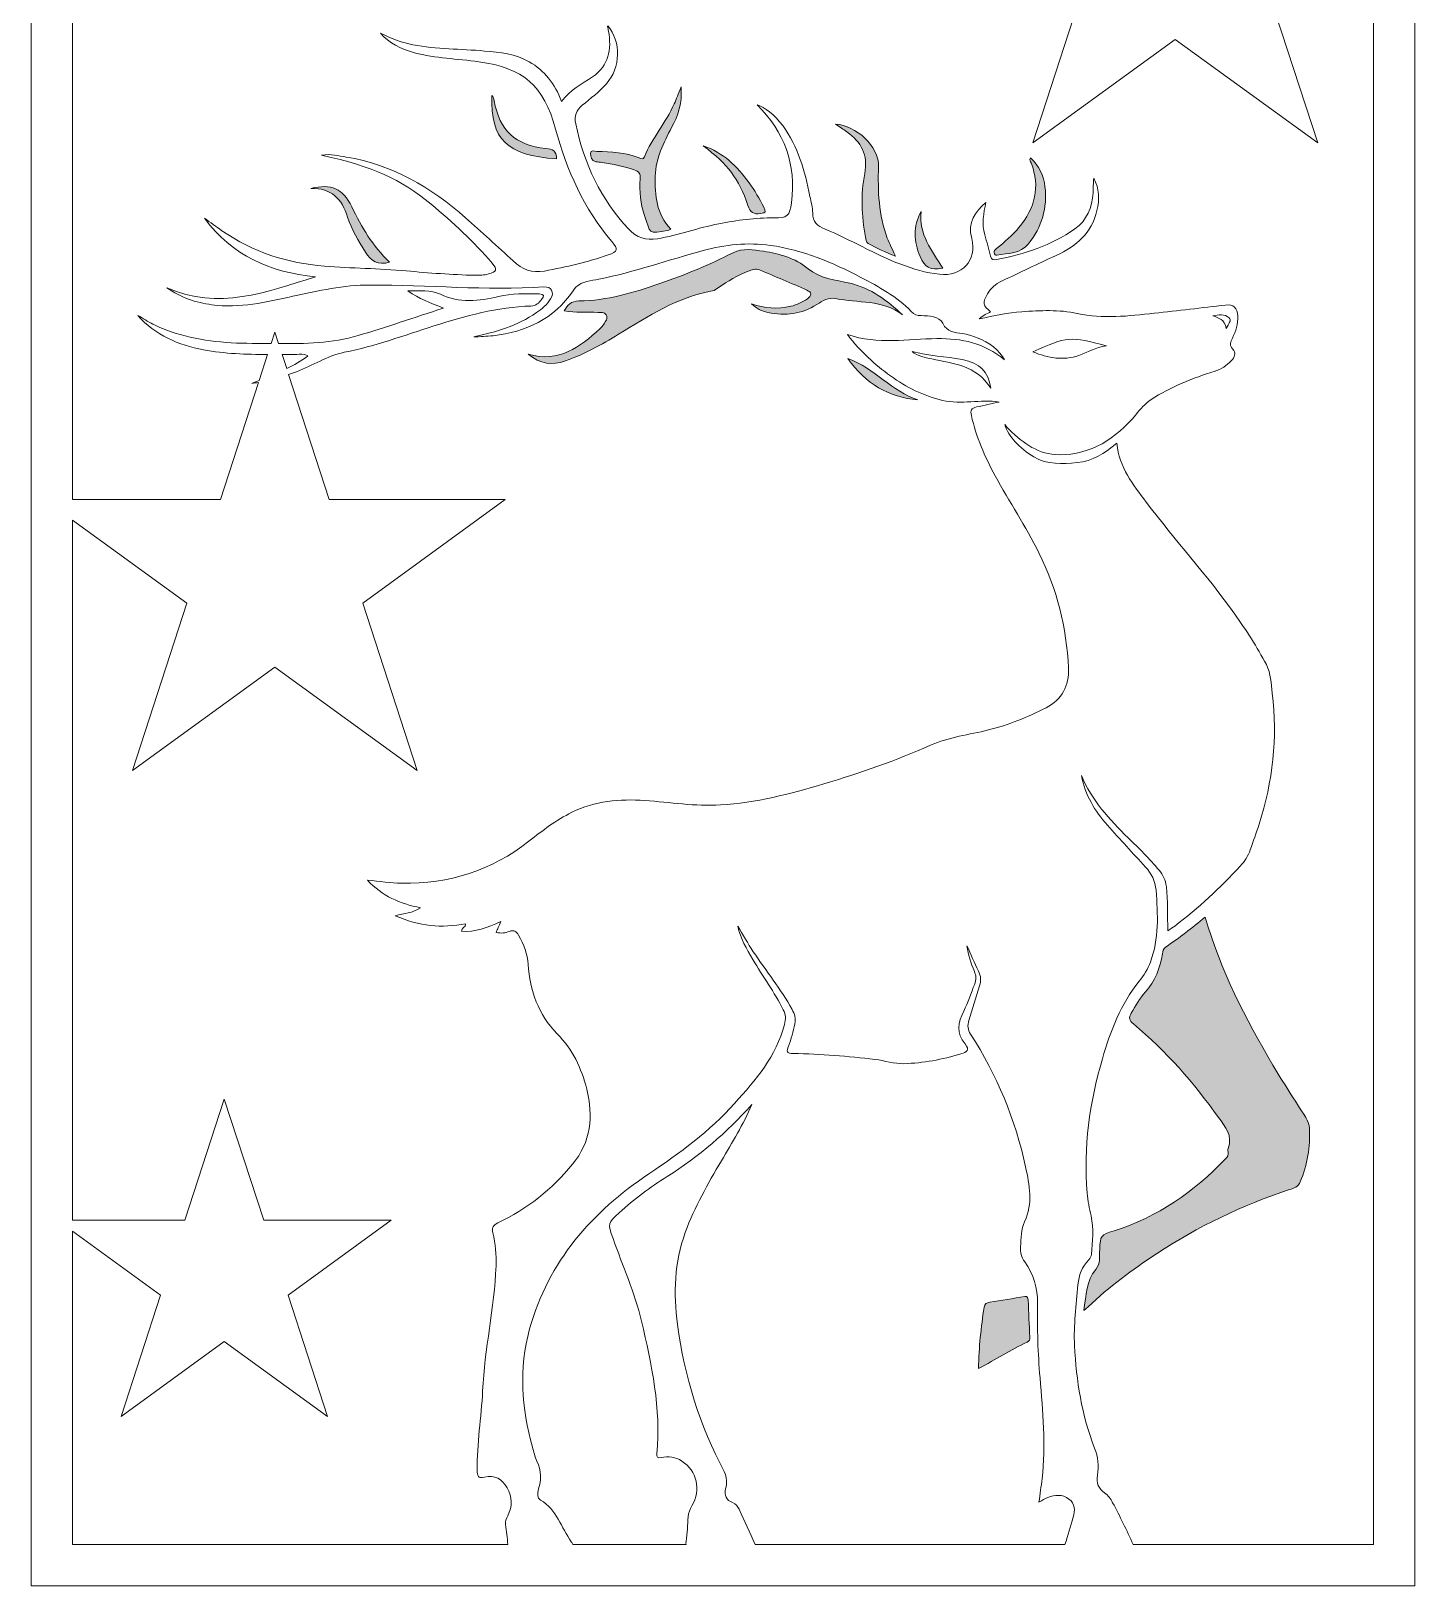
# Model space of a CAD drawing. Header units: centimetres. Extents: x 3.8 to 10.1, y -19.1 to -0.9.
# Drawn here: x 3.84 to 10.13, y -19.1 to -12.02 of the extents above; entities that cross this region are included whole.
import ezdxf

# ---------------------------------------------------------------- set-up
doc = ezdxf.new("R2010")
doc.units = ezdxf.units.CM
doc.header["$MEASUREMENT"] = 0
doc.layers.add('Layer 1', color=7, linetype='Continuous')

# ---------------------------------------------------------------- blocks, each defined once
blk = doc.blocks.new('block 2')
at = {"layer": 'Layer 1', "true_color": 0x71291b}
h = blk.add_hatch(color=26, dxfattribs=at)
h.dxf.hatch_style = 2
edge = h.paths.add_edge_path()
edge.add_spline(control_points=[(6.7631, -12.3549), (6.7251, -12.4394), (6.6625, -12.5102), (6.6272, -12.5963), (6.6214, -12.6106), (6.6123, -12.603), (6.6042, -12.6), (6.5418, -12.577), (6.4766, -12.5713), (6.4108, -12.5712), (6.4008, -12.5712), (6.3829, -12.5629), (6.3826, -12.5801), (6.3824, -12.5945), (6.3852, -12.6142), (6.4067, -12.6179), (6.416, -12.6194), (6.4254, -12.6199), (6.4346, -12.6212), (6.4846, -12.6281), (6.5335, -12.6391), (6.5814, -12.6553), (6.6034, -12.6626), (6.6095, -12.6737), (6.6079, -12.6962), (6.6039, -12.7528), (6.6094, -12.8092), (6.628, -12.8627), (6.6576, -12.9472), (6.6392, -12.9471), (6.7389, -12.9301), (6.7407, -12.9297), (6.7423, -12.9278), (6.747, -12.9247), (6.6828, -12.8561), (6.6736, -12.772), (6.6767, -12.6831), (6.6795, -12.6014), (6.7142, -12.5321), (6.7514, -12.4627), (6.7806, -12.4083), (6.8001, -12.3512), (6.7944, -12.2777), (6.7814, -12.3099), (6.773, -12.3327), (6.7631, -12.3549)], knot_values=[0, 0, 0, 0, 1, 1, 1, 2, 2, 2, 3, 3, 3, 4, 4, 4, 5, 5, 5, 6, 6, 6, 7, 7, 7, 8, 8, 8, 9, 9, 9, 10, 10, 10, 11, 11, 11, 12, 12, 12, 13, 13, 13, 14, 14, 14, 15, 15, 15, 15], degree=3, periodic=1)
h = blk.add_hatch(color=26, dxfattribs=at)
h.dxf.hatch_style = 2
edge = h.paths.add_edge_path()
edge.add_spline(control_points=[(6.2275, -12.6048), (6.2288, -12.5691), (6.2091, -12.5609), (6.1794, -12.5577), (6.0389, -12.5425), (5.9695, -12.4776), (5.9438, -12.3405), (5.9423, -12.3322), (5.942, -12.3227), (5.9336, -12.3163), (5.9277, -12.5174), (6.001, -12.5897), (6.2275, -12.6048)], knot_values=[0, 0, 0, 0, 1, 1, 1, 2, 2, 2, 3, 3, 3, 4, 4, 4, 4], degree=3, periodic=1)
h = blk.add_hatch(color=26, dxfattribs=at)
h.dxf.hatch_style = 2
edge = h.paths.add_edge_path()
edge.add_spline(control_points=[(7.6927, -12.6407), (7.6961, -12.5474), (7.5889, -12.4524), (7.4973, -12.4473), (7.5163, -12.46), (7.533, -12.4704), (7.5488, -12.482), (7.6134, -12.529), (7.6462, -12.5866), (7.63, -12.6717), (7.6117, -12.7675), (7.6141, -12.865), (7.6338, -12.9613), (7.6359, -12.9716), (7.6359, -12.9837), (7.6457, -12.9895), (7.6834, -13.012), (7.7233, -13.0297), (7.7694, -13.0479), (7.7551, -13.0161), (7.7424, -12.9915), (7.7326, -12.9658), (7.6928, -12.8609), (7.6888, -12.7499), (7.6927, -12.6407)], knot_values=[0, 0, 0, 0, 1, 1, 1, 2, 2, 2, 3, 3, 3, 4, 4, 4, 5, 5, 5, 6, 6, 6, 7, 7, 7, 8, 8, 8, 8], degree=3, periodic=1)
h = blk.add_hatch(color=26, dxfattribs=at)
h.dxf.hatch_style = 2
edge = h.paths.add_edge_path()
edge.add_spline(control_points=[(6.8949, -12.5456), (7.0075, -12.6316), (7.057, -12.6936), (7.0983, -12.8173), (7.1093, -12.8501), (7.1234, -12.8577), (7.1552, -12.8543), (7.1815, -12.8516), (7.1806, -12.8444), (7.1705, -12.8249), (7.1505, -12.7865), (7.1294, -12.7488), (7.1039, -12.7139), (7.0495, -12.6396), (6.986, -12.5758), (6.8949, -12.5456)], knot_values=[0, 0, 0, 0, 1, 1, 1, 2, 2, 2, 3, 3, 3, 4, 4, 4, 5, 5, 5, 5], degree=3, periodic=1)
h = blk.add_hatch(color=26, dxfattribs=at)
h.dxf.hatch_style = 2
edge = h.paths.add_edge_path()
edge.add_spline(control_points=[(8.3838, -12.601), (8.3786, -12.6108), (8.3841, -12.6167), (8.3865, -12.623), (8.4302, -12.7327), (8.4042, -12.8292), (8.3313, -12.9172), (8.3011, -12.9535), (8.2656, -12.984), (8.2289, -13.0132), (8.2218, -13.0189), (8.217, -13.0238), (8.2185, -13.0332), (8.2196, -13.0404), (8.2245, -13.0438), (8.2307, -13.0428), (8.2819, -13.0349), (8.3372, -13.0378), (8.3746, -12.9913), (8.4356, -12.9153), (8.4615, -12.8277), (8.4499, -12.7318), (8.4439, -12.6828), (8.4234, -12.6365), (8.3838, -12.601)], knot_values=[0, 0, 0, 0, 1, 1, 1, 2, 2, 2, 3, 3, 3, 4, 4, 4, 5, 5, 5, 6, 6, 6, 7, 7, 7, 8, 8, 8, 8], degree=3, periodic=1)
h = blk.add_hatch(color=26, dxfattribs=at)
h.dxf.hatch_style = 2
edge = h.paths.add_edge_path()
edge.add_spline(control_points=[(5.2772, -12.8703), (5.295, -12.9274), (5.3269, -12.9783), (5.3584, -13.0292), (5.3833, -13.0694), (5.4138, -13.0909), (5.4684, -13.0755), (5.3912, -13.0021), (5.34, -12.9155), (5.296, -12.8231), (5.256, -12.7391), (5.2028, -12.7174), (5.1099, -12.7395), (5.2026, -12.7369), (5.2513, -12.7873), (5.2772, -12.8703)], knot_values=[0, 0, 0, 0, 1, 1, 1, 2, 2, 2, 3, 3, 3, 4, 4, 4, 5, 5, 5, 5], degree=3, periodic=1)
h = blk.add_hatch(color=26, dxfattribs=at)
h.dxf.hatch_style = 2
edge = h.paths.add_edge_path()
edge.add_spline(control_points=[(7.8861, -12.8448), (7.8497, -12.9129), (7.8523, -12.9805), (7.8819, -13.0488), (7.9042, -13.1005), (7.9244, -13.1119), (7.9855, -13.1032), (7.9349, -13.0234), (7.8752, -12.9478), (7.8861, -12.8448)], knot_values=[0, 0, 0, 0, 1, 1, 1, 2, 2, 2, 3, 3, 3, 3], degree=3, periodic=1)
h = blk.add_hatch(color=26, dxfattribs=at)
h.dxf.hatch_style = 2
edge = h.paths.add_edge_path()
edge.add_spline(control_points=[(6.2685, -13.5245), (6.354, -13.4942), (6.4326, -13.4503), (6.5098, -13.4033), (6.6447, -13.3211), (6.7775, -13.2343), (6.9374, -13.2056), (6.9471, -13.2039), (6.9562, -13.1967), (6.9648, -13.191), (7.0078, -13.1626), (7.0507, -13.1339), (7.0997, -13.1164), (7.1159, -13.1105), (7.1331, -13.1026), (7.1508, -13.11), (7.2231, -13.1404), (7.2953, -13.1709), (7.367, -13.2024), (7.3897, -13.2124), (7.3894, -13.2273), (7.3696, -13.2415), (7.3466, -13.258), (7.3212, -13.2693), (7.2934, -13.2758), (7.2332, -13.2899), (7.1741, -13.2844), (7.1154, -13.2652), (7.1367, -13.2857), (7.1614, -13.2982), (7.1893, -13.3039), (7.2681, -13.32), (7.3429, -13.3121), (7.4119, -13.2677), (7.4379, -13.251), (7.4661, -13.2344), (7.4973, -13.2409), (7.5989, -13.2619), (7.7105, -13.2444), (7.8018, -13.3145), (7.7319, -13.2502), (7.6575, -13.1925), (7.5624, -13.1711), (7.4961, -13.1562), (7.4254, -13.1492), (7.3719, -13.1049), (7.3117, -13.0552), (7.2417, -13.0368), (7.1691, -13.0258), (7.1237, -13.0189), (7.0752, -13.0101), (7.0309, -13.0322), (6.923, -13.0863), (6.8123, -13.1337), (6.6981, -13.1728), (6.5782, -13.214), (6.4568, -13.25), (6.3289, -13.2518), (6.2931, -13.2523), (6.2782, -13.2696), (6.2618, -13.2971), (6.3151, -13.3054), (6.3655, -13.3021), (6.4157, -13.3035), (6.4296, -13.3038), (6.4457, -13.301), (6.454, -13.3153), (6.4634, -13.3315), (6.4496, -13.3441), (6.4427, -13.3569), (6.4383, -13.3649), (6.4314, -13.3719), (6.4246, -13.3782), (6.3342, -13.4618), (6.2391, -13.5333), (6.0989, -13.4943), (6.1548, -13.5388), (6.2061, -13.5466), (6.2685, -13.5245)], knot_values=[0, 0, 0, 0, 1, 1, 1, 2, 2, 2, 3, 3, 3, 4, 4, 4, 5, 5, 5, 6, 6, 6, 7, 7, 7, 8, 8, 8, 9, 9, 9, 10, 10, 10, 11, 11, 11, 12, 12, 12, 13, 13, 13, 14, 14, 14, 15, 15, 15, 16, 16, 16, 17, 17, 17, 18, 18, 18, 19, 19, 19, 20, 20, 20, 21, 21, 21, 22, 22, 22, 23, 23, 23, 24, 24, 24, 25, 25, 25, 26, 26, 26, 26], degree=3, periodic=1)
h = blk.add_hatch(color=26, dxfattribs=at)
h.dxf.hatch_style = 2
edge = h.paths.add_edge_path()
edge.add_spline(control_points=[(7.8719, -13.7018), (7.7542, -13.664), (7.6759, -13.5581), (7.5523, -13.5141), (7.6348, -13.6281), (7.7384, -13.6902), (7.8719, -13.7018)], knot_values=[0, 0, 0, 0, 1, 1, 1, 2, 2, 2, 2], degree=3, periodic=1)
h = blk.add_hatch(color=26, dxfattribs=at)
h.dxf.hatch_style = 2
edge = h.paths.add_edge_path()
edge.add_spline(control_points=[(9.6362, -16.9671), (9.586, -16.888), (9.5348, -16.8094), (9.4868, -16.7289), (9.3606, -16.5173), (9.2497, -16.2985), (9.1783, -16.0554), (9.1178, -16.1054), (9.0599, -16.1508), (8.9985, -16.1916), (8.9871, -16.1992), (8.987, -16.2106), (8.9849, -16.2222), (8.973, -16.2864), (8.9513, -16.346), (8.9066, -16.3958), (8.8807, -16.4247), (8.8625, -16.4592), (8.8424, -16.4922), (8.8294, -16.5134), (8.8333, -16.5257), (8.8524, -16.5416), (9.0011, -16.6653), (9.1272, -16.8098), (9.2393, -16.9671), (9.2698, -17.0099), (9.3059, -17.0499), (9.2827, -17.1088), (9.2811, -17.1128), (9.2822, -17.1182), (9.2831, -17.1228), (9.286, -17.1371), (9.2798, -17.1472), (9.2702, -17.1571), (9.1266, -17.3046), (8.9628, -17.4204), (8.7643, -17.4826), (8.7015, -17.5023), (8.7025, -17.5029), (8.6987, -17.5673), (8.6969, -17.5983), (8.7032, -17.6322), (8.6808, -17.6585), (8.6362, -17.7109), (8.639, -17.7755), (8.626, -17.8449), (8.6376, -17.8355), (8.6423, -17.8323), (8.6464, -17.8284), (8.7406, -17.7363), (8.8475, -17.6603), (8.9568, -17.5878), (9.1452, -17.4629), (9.3479, -17.3667), (9.5622, -17.295), (9.582, -17.2883), (9.6018, -17.2837), (9.6113, -17.2601), (9.6429, -17.1817), (9.6581, -17.1008), (9.653, -17.0163), (9.6519, -16.9982), (9.6459, -16.9824), (9.6362, -16.9671)], knot_values=[0, 0, 0, 0, 1, 1, 1, 2, 2, 2, 3, 3, 3, 4, 4, 4, 5, 5, 5, 6, 6, 6, 7, 7, 7, 8, 8, 8, 9, 9, 9, 10, 10, 10, 11, 11, 11, 12, 12, 12, 13, 13, 13, 14, 14, 14, 15, 15, 15, 16, 16, 16, 17, 17, 17, 18, 18, 18, 19, 19, 19, 20, 20, 20, 21, 21, 21, 21], degree=3, periodic=1)
h = blk.add_hatch(color=26, dxfattribs=at)
h.dxf.hatch_style = 2
edge = h.paths.add_edge_path()
edge.add_spline(control_points=[(8.3809, -17.9668), (8.3781, -17.9108), (8.3756, -17.8548), (8.3733, -17.7988), (8.3729, -17.788), (8.3712, -17.7801), (8.3578, -17.7822), (8.3048, -17.7906), (8.2517, -17.7987), (8.1987, -17.8073), (8.1853, -17.8095), (8.1748, -17.8154), (8.1725, -17.8309), (8.1595, -17.9209), (8.1492, -18.0111), (8.1472, -18.1097), (8.2264, -18.0674), (8.2952, -18.0236), (8.3692, -17.9895), (8.3795, -17.9848), (8.3814, -17.9771), (8.3809, -17.9668)], knot_values=[0, 0, 0, 0, 1, 1, 1, 2, 2, 2, 3, 3, 3, 4, 4, 4, 5, 5, 5, 6, 6, 6, 7, 7, 7, 7], degree=3, periodic=1)
at = {"layer": 'Layer 1', "lineweight": 0}
for points, knots in [([(10.0806, -1.4139), (9.8858, -1.3173), (9.7226, -1.1584), (9.6203, -0.9665), (9.6203, -0.9665), (9.5936, -0.9165), (9.5936, -0.9165), (9.5936, -0.9165), (8.4601, -0.9165), (8.4601, -0.9165), (8.4601, -0.9165), (8.3582, -0.9165), (8.3582, -0.9165), (8.3582, -0.9165), (4.3469, -0.9165), (4.3469, -0.9165), (4.3469, -0.9165), (4.3204, -0.9665), (4.3204, -0.9665), (4.2216, -1.1515), (4.0719, -1.3012), (3.8872, -1.4), (3.8872, -1.4), (3.8372, -1.4264), (3.8372, -1.4264), (3.8372, -1.4264), (3.8372, -19.0985), (3.8372, -19.0985), (3.8372, -19.0985), (10.1328, -19.0985), (10.1328, -19.0985), (10.1328, -19.0985), (10.1328, -1.44), (10.1328, -1.44), (10.1328, -1.44), (10.0806, -1.4139), (10.0806, -1.4139)], [0, 0, 0, 0, 1, 1, 1, 2, 2, 2, 3, 3, 3, 4, 4, 4, 5, 5, 5, 6, 6, 6, 7, 7, 7, 8, 8, 8, 9, 9, 9, 10, 10, 10, 11, 11, 11, 12, 12, 12, 12]), ([(8.8511, -18.9098), (8.822, -18.8455), (8.7909, -18.7822), (8.7577, -18.7199), (8.7484, -18.7024), (8.7385, -18.687), (8.7207, -18.6748), (8.6941, -18.6567), (8.683, -18.6292), (8.6885, -18.5951), (8.6953, -18.5531), (8.6919, -18.5123), (8.6757, -18.4712), (8.6166, -18.3217), (8.5923, -18.1645), (8.5843, -18.005), (8.5796, -17.9126), (8.5925, -17.8204), (8.5999, -17.7282), (8.6035, -17.6845), (8.6191, -17.6466), (8.6491, -17.6147), (8.6558, -17.6076), (8.6604, -17.5995), (8.6612, -17.5899), (8.666, -17.5316), (8.6736, -17.4735), (8.6593, -17.415), (8.651, -17.381), (8.645, -17.346), (8.6419, -17.3112), (8.6238, -17.1029), (8.6527, -16.8996), (8.7108, -16.7001), (8.7476, -16.5736), (8.7943, -16.4512), (8.8786, -16.3473), (8.9004, -16.3204), (8.9177, -16.2918), (8.9297, -16.2597), (8.9692, -16.1533), (8.9638, -16.0438), (8.955, -15.9333), (8.9516, -15.8906), (8.9349, -15.8577), (8.9073, -15.8275), (8.8495, -15.7644), (8.7914, -15.7016), (8.7347, -15.6375), (8.6768, -15.5721), (8.6319, -15.4992), (8.6153, -15.4113), (8.6625, -15.5238), (8.743, -15.6107), (8.8281, -15.6944), (8.8766, -15.7421), (8.9252, -15.7896), (8.969, -15.8417), (8.9876, -15.8638), (8.9985, -15.8868), (9.0021, -15.9168), (9.01, -15.9819), (9.0063, -16.0472), (9.009, -16.1171), (9.0217, -16.1085), (9.0313, -16.1027), (9.0403, -16.0959), (9.1488, -16.015), (9.2464, -15.9225), (9.3381, -15.8231), (9.3585, -15.801), (9.3739, -15.7771), (9.3836, -15.7491), (9.3971, -15.7105), (9.4114, -15.672), (9.4239, -15.633), (9.4861, -15.4384), (9.5089, -15.2395), (9.4841, -15.0363), (9.4788, -14.9925), (9.4783, -14.9469), (9.4569, -14.9064), (9.4149, -14.8264), (9.3658, -14.7509), (9.3135, -14.6772), (9.1879, -14.5001), (9.0409, -14.34), (8.9105, -14.1668), (8.8512, -14.0879), (8.7873, -14.0103), (8.7768, -13.8991), (8.7216, -13.9453), (8.6653, -13.9806), (8.5965, -13.9872), (8.5286, -13.9937), (8.461, -13.9982), (8.3984, -13.9606), (8.3345, -13.9223), (8.2828, -13.8676), (8.2666, -13.8144), (8.2754, -13.824), (8.2813, -13.8311), (8.2878, -13.8375), (8.3513, -13.8994), (8.4224, -13.9518), (8.5143, -13.9516), (8.6602, -13.9513), (8.7724, -13.8779), (8.8631, -13.7692), (8.8843, -13.7438), (8.9041, -13.719), (8.9324, -13.7006), (9.0227, -13.642), (9.1213, -13.6027), (9.2234, -13.5709), (9.2524, -13.5619), (9.2757, -13.5455), (9.2968, -13.5245), (9.314, -13.5074), (9.3198, -13.4891), (9.3031, -13.4691), (9.2893, -13.4527), (9.2934, -13.438), (9.3023, -13.4213), (9.3191, -13.3898), (9.3287, -13.3562), (9.3271, -13.3201), (9.3254, -13.2826), (9.3082, -13.2662), (9.2713, -13.2703), (9.1631, -13.2824), (9.055, -13.2962), (8.9468, -13.3078), (8.8302, -13.3203), (8.7133, -13.3337), (8.5968, -13.3085), (8.5131, -13.2904), (8.4293, -13.2951), (8.3449, -13.3007), (8.2809, -13.3049), (8.2186, -13.3182), (8.1508, -13.3336), (8.1683, -13.3145), (8.1877, -13.3112), (8.2027, -13.3004), (8.1663, -13.2738), (8.1638, -13.2603), (8.1882, -13.2199), (8.2038, -13.1942), (8.225, -13.1746), (8.2523, -13.1617), (8.3349, -13.1227), (8.4169, -13.0825), (8.5001, -13.0449), (8.5922, -13.0032), (8.6629, -12.9423), (8.6864, -12.84), (8.6978, -12.7902), (8.6981, -12.7396), (8.6714, -12.693), (8.6689, -12.7154), (8.6703, -12.7377), (8.6686, -12.7598), (8.6635, -12.8256), (8.641, -12.8858), (8.5858, -12.924), (8.4784, -12.9985), (8.3565, -13.0396), (8.2286, -13.0631), (8.2168, -13.0652), (8.2064, -13.0655), (8.2025, -13.0485), (8.1951, -13.0154), (8.1851, -12.9829), (8.1758, -12.9503), (8.1618, -12.9008), (8.171, -12.8521), (8.1805, -12.8029), (8.1324, -12.8475), (8.0974, -12.8926), (8.1164, -12.9669), (8.1422, -13.068), (8.0715, -13.1419), (7.9697, -13.1304), (7.9087, -13.1235), (7.8506, -13.1059), (7.7935, -13.0847), (7.6747, -13.0405), (7.5668, -12.9725), (7.4495, -12.9253), (7.4136, -12.9108), (7.3937, -12.8921), (7.3932, -12.8517), (7.3928, -12.8263), (7.3856, -12.8008), (7.3805, -12.7756), (7.3574, -12.6614), (7.3278, -12.5497), (7.2567, -12.4539), (7.221, -12.4058), (7.1727, -12.3672), (7.14, -12.3599), (7.2649, -12.4817), (7.3186, -12.63), (7.2968, -12.8046), (7.2893, -12.8641), (7.277, -12.8751), (7.2173, -12.8738), (7.1322, -12.8721), (7.0492, -12.8849), (6.9661, -12.9006), (6.8717, -12.9184), (6.7815, -12.953), (6.6865, -12.9685), (6.6342, -12.977), (6.5922, -12.9635), (6.5564, -12.9252), (6.4287, -12.7888), (6.3525, -12.6268), (6.3148, -12.445), (6.3075, -12.4097), (6.317, -12.3841), (6.3445, -12.3615), (6.3826, -12.3304), (6.4217, -12.3002), (6.4546, -12.2632), (6.5196, -12.1903), (6.5224, -12.0716), (6.461, -12), (6.4607, -12.0011), (6.4599, -12.0023), (6.4601, -12.0033), (6.4613, -12.0102), (6.4628, -12.017), (6.4641, -12.0239), (6.4792, -12.1073), (6.4658, -12.1806), (6.3909, -12.2323), (6.3424, -12.2657), (6.2885, -12.2918), (6.2501, -12.3435), (6.22, -12.2633), (6.1728, -12.2039), (6.1032, -12.1632), (6.0405, -12.1266), (5.97, -12.1211), (5.9001, -12.1145), (5.7916, -12.1042), (5.682, -12.1068), (5.5746, -12.0858), (5.5258, -12.0763), (5.4793, -12.0592), (5.427, -12.0336), (5.4661, -12.0779), (5.5189, -12.1057), (5.5817, -12.1223), (5.6775, -12.1477), (5.7765, -12.1496), (5.8738, -12.1632), (6.0769, -12.1915), (6.1703, -12.2714), (6.2233, -12.4693), (6.2738, -12.6573), (6.3519, -12.8309), (6.4785, -12.9806), (6.5094, -13.017), (6.5073, -13.0271), (6.4626, -13.0425), (6.3683, -13.075), (6.2715, -13.0966), (6.1735, -13.1154), (6.1143, -13.1267), (6.0717, -13.1077), (6.0306, -13.0696), (5.9593, -13.0035), (5.8869, -12.9385), (5.8141, -12.8739), (5.657, -12.7346), (5.4813, -12.6311), (5.2707, -12.5968), (5.2364, -12.5912), (5.2022, -12.5816), (5.1586, -12.5879), (5.4008, -12.6438), (5.5116, -12.6931), (5.6569, -12.8115), (5.7571, -12.8931), (5.8502, -12.9823), (5.9352, -13.0798), (5.9598, -13.108), (5.9554, -13.1189), (5.9185, -13.1287), (5.8979, -13.1342), (5.8769, -13.1353), (5.8557, -13.1348), (5.7514, -13.1324), (5.6475, -13.1239), (5.5435, -13.115), (5.4198, -13.1043), (5.2953, -13.1026), (5.1715, -13.0931), (5.0026, -13.0802), (4.8458, -13.0296), (4.7056, -12.9322), (4.6789, -12.9136), (4.6527, -12.8944), (4.6263, -12.8755), (4.7511, -13.0458), (4.9259, -13.1222), (5.1305, -13.1415), (4.9081, -13.2122), (4.6886, -13.2953), (4.4548, -13.1916), (4.5173, -13.2368), (4.5865, -13.259), (4.6602, -13.2689), (4.7861, -13.2859), (4.9074, -13.2576), (5.0286, -13.2303), (5.1442, -13.2043), (5.2597, -13.1794), (5.379, -13.1791), (5.6428, -13.1785), (5.9063, -13.2055), (6.1703, -13.1877), (6.2048, -13.1854), (6.2189, -13.212), (6.2009, -13.2416), (6.1848, -13.2681), (6.1611, -13.2874), (6.1359, -13.3049), (6.0499, -13.3645), (5.9525, -13.394), (5.8512, -13.4145), (5.8807, -13.4144), (5.9099, -13.4129), (5.9389, -13.4096), (6.0888, -13.3924), (6.2162, -13.3344), (6.303, -13.2051), (6.3185, -13.182), (6.3391, -13.1689), (6.3653, -13.1632), (6.3836, -13.1592), (6.4021, -13.1561), (6.4204, -13.1524), (6.5813, -13.1198), (6.7365, -13.066), (6.8943, -13.0223), (6.9947, -12.9946), (7.097, -12.9845), (7.2006, -12.9988), (7.3478, -13.0192), (7.4822, -13.0766), (7.6124, -13.1446), (7.6944, -13.1874), (7.7763, -13.2314), (7.8415, -13.2991), (7.8549, -13.3131), (7.8674, -13.3185), (7.8863, -13.3185), (7.9231, -13.3185), (7.9684, -13.3205), (7.9847, -13.353), (8.0061, -13.3961), (8.0391, -13.3938), (8.0743, -13.3997), (8.0972, -13.4036), (8.1199, -13.4107), (8.1417, -13.4189), (8.1954, -13.4389), (8.2427, -13.4776), (8.2655, -13.5198), (8.1747, -13.4423), (8.0705, -13.4218), (7.9584, -13.4229), (7.8256, -13.4241), (7.6918, -13.4514), (7.5508, -13.4047), (7.6117, -13.4827), (7.6759, -13.5413), (7.7471, -13.5926), (7.819, -13.6445), (7.8973, -13.683), (7.9839, -13.7039), (8.0692, -13.7245), (8.1561, -13.6975), (8.242, -13.7118), (8.2067, -13.7165), (8.1731, -13.727), (8.1388, -13.7341), (8.1147, -13.739), (8.1098, -13.7501), (8.115, -13.7732), (8.1369, -13.8701), (8.1757, -13.96), (8.2228, -14.0468), (8.287, -14.1652), (8.3624, -14.2772), (8.4224, -14.3981), (8.5043, -14.5632), (8.5486, -14.7375), (8.5568, -14.9215), (8.5605, -15.004), (8.5276, -15.0646), (8.4545, -15.1024), (8.3711, -15.1457), (8.2844, -15.1806), (8.193, -15.2037), (8.1047, -15.2259), (8.0126, -15.2357), (7.9288, -15.273), (7.7712, -15.3431), (7.6089, -15.3999), (7.4439, -15.4489), (7.29, -15.4947), (7.1347, -15.5355), (6.9733, -15.545), (6.858, -15.5517), (6.7442, -15.5331), (6.6297, -15.5249), (6.5147, -15.5166), (6.4023, -15.5264), (6.2972, -15.5785), (6.2264, -15.6136), (6.1639, -15.6615), (6.1022, -15.7099), (5.9321, -15.8435), (5.739, -15.9053), (5.5236, -15.9012), (5.4734, -15.9002), (5.424, -15.8925), (5.3671, -15.887), (5.4348, -15.9597), (5.515, -15.9945), (5.6088, -16.0124), (5.573, -16.0381), (5.535, -16.0375), (5.4942, -16.0489), (5.602, -16.0966), (5.7067, -16.1065), (5.8139, -16.0859), (5.8163, -16.1034), (5.7936, -16.1031), (5.7955, -16.1194), (5.8578, -16.1247), (5.9139, -16.1037), (5.9736, -16.0759), (5.9649, -16.0962), (5.9591, -16.11), (5.9529, -16.1246), (5.9749, -16.1305), (5.9947, -16.1275), (6.013, -16.1205), (6.0343, -16.1123), (6.0446, -16.1204), (6.0547, -16.1382), (6.0782, -16.1795), (6.0963, -16.2232), (6.0991, -16.2703), (6.1065, -16.3914), (6.1438, -16.497), (6.2311, -16.5862), (6.2991, -16.6556), (6.3418, -16.7426), (6.3651, -16.8379), (6.3954, -16.9617), (6.3844, -17.0779), (6.3006, -17.1798), (6.207, -17.2937), (6.0936, -17.3834), (5.9605, -17.447), (5.9379, -17.4579), (5.9325, -17.4688), (5.9379, -17.4923), (5.9493, -17.5415), (5.9542, -17.5917), (5.9523, -17.6423), (5.9451, -17.8334), (5.9003, -18.0204), (5.8915, -18.2116), (5.8859, -18.332), (5.8649, -18.4516), (5.8664, -18.5727), (5.8668, -18.5981), (5.8694, -18.6102), (5.9003, -18.6035), (5.9461, -18.5935), (5.9798, -18.6116), (6.0032, -18.6521), (6.0274, -18.6942), (6.0274, -18.7369), (6.0054, -18.7796), (5.9989, -18.7924), (5.994, -18.8044), (5.996, -18.8195), (5.9998, -18.8495), (6.0033, -18.8796), (6.0062, -18.9098), (6.0062, -18.9098), (4.026, -18.9098), (4.026, -18.9098), (4.026, -18.9098), (4.026, -17.4848), (4.026, -17.4848), (4.026, -17.4848), (4.4264, -17.7757), (4.4264, -17.7757), (4.4264, -17.7757), (4.2473, -18.327), (4.2473, -18.327), (4.2473, -18.327), (4.7162, -17.9863), (4.7162, -17.9863), (4.7162, -17.9863), (5.1852, -18.327), (5.1852, -18.327), (5.1852, -18.327), (5.0061, -17.7757), (5.0061, -17.7757), (5.0061, -17.7757), (5.475, -17.435), (5.475, -17.435), (5.475, -17.435), (4.8954, -17.435), (4.8954, -17.435), (4.8954, -17.435), (4.7162, -16.8838), (4.7162, -16.8838), (4.7162, -16.8838), (4.5371, -17.435), (4.5371, -17.435), (4.5371, -17.435), (4.026, -17.435), (4.026, -17.435), (4.026, -17.435), (4.026, -14.2488), (4.026, -14.2488), (4.026, -14.2488), (4.5457, -14.6264), (4.5457, -14.6264), (4.5457, -14.6264), (4.2982, -15.3881), (4.2982, -15.3881), (4.2982, -15.3881), (4.9461, -14.9173), (4.9461, -14.9173), (4.9461, -14.9173), (5.5941, -15.3881), (5.5941, -15.3881), (5.5941, -15.3881), (5.3466, -14.6264), (5.3466, -14.6264), (5.3466, -14.6264), (5.9945, -14.1556), (5.9945, -14.1556), (5.9945, -14.1556), (5.1936, -14.1556), (5.1936, -14.1556), (5.1936, -14.1556), (5.0088, -13.5867), (5.0088, -13.5867), (5.0207, -13.5825), (5.0326, -13.5783), (5.0445, -13.5738), (5.1178, -13.5461), (5.1849, -13.5008), (5.2621, -13.4853), (5.4016, -13.4573), (5.5344, -13.4084), (5.6693, -13.3656), (5.8134, -13.3199), (5.9588, -13.2791), (6.1114, -13.2747), (6.1342, -13.2741), (6.1475, -13.2607), (6.16, -13.2445), (6.1716, -13.2294), (6.1731, -13.2204), (6.1491, -13.2197), (6.0868, -13.2178), (6.0244, -13.2176), (5.9636, -13.2316), (5.8741, -13.2524), (5.7855, -13.263), (5.6992, -13.2214), (5.6536, -13.1994), (5.6065, -13.2063), (5.5514, -13.2063), (5.6025, -13.243), (5.6542, -13.2602), (5.7135, -13.2841), (5.5785, -13.3277), (5.4528, -13.3712), (5.3253, -13.4088), (5.2066, -13.4437), (5.0848, -13.4465), (4.9629, -13.4456), (4.9629, -13.4456), (4.9461, -13.3939), (4.9461, -13.3939), (4.9461, -13.3939), (4.9294, -13.4453), (4.9294, -13.4453), (4.9006, -13.445), (4.8718, -13.4446), (4.843, -13.4446), (4.7161, -13.4443), (4.5902, -13.4325), (4.4692, -13.3901), (4.4428, -13.3808), (4.4167, -13.3699), (4.3916, -13.3575), (4.3679, -13.3457), (4.3458, -13.3308), (4.3229, -13.3173), (4.4023, -13.4092), (4.5072, -13.4516), (4.622, -13.4736), (4.7185, -13.492), (4.8158, -13.4951), (4.9132, -13.4952), (4.9132, -13.4952), (4.8749, -13.6131), (4.8749, -13.6131), (4.8639, -13.6176), (4.8529, -13.6221), (4.8419, -13.6266), (4.8521, -13.6257), (4.8619, -13.6238), (4.8719, -13.6223), (4.8719, -13.6223), (4.6986, -14.1556), (4.6986, -14.1556), (4.6986, -14.1556), (4.026, -14.1556), (4.026, -14.1556), (4.026, -14.1556), (4.026, -10.1789), (4.026, -10.1789), (4.0941, -11.1786), (4.9286, -11.9712), (5.9453, -11.9712), (7.0061, -11.9712), (7.8693, -11.1079), (7.8693, -10.0468), (7.8693, -9.1726), (7.2832, -8.433), (6.4832, -8.1996), (6.4474, -8.0681), (6.3656, -7.9576), (6.2574, -7.8843), (6.2772, -7.8403), (6.2876, -7.7928), (6.2876, -7.7434), (6.2876, -7.576), (6.1668, -7.4367), (6.0079, -7.4071), (6.0079, -7.4071), (6.0079, -1.1052), (6.0079, -1.1052), (6.0079, -1.1052), (8.3582, -1.1052), (8.3582, -1.1052), (8.3582, -1.1052), (8.3582, -4.1961), (8.3582, -4.1961), (8.2292, -4.22), (8.1311, -4.3333), (8.1311, -4.4692), (8.1311, -4.5091), (8.1399, -4.5478), (8.1559, -4.5834), (8.0678, -4.6428), (8.0014, -4.7328), (7.9725, -4.8394), (7.3229, -5.0288), (6.8469, -5.6294), (6.8469, -6.3391), (6.8469, -7.2004), (7.5478, -7.9013), (8.4091, -7.9013), (9.1708, -7.9013), (9.8066, -7.3539), (9.944, -6.632), (9.944, -6.632), (9.944, -8.4416), (9.944, -8.4416), (9.944, -8.4416), (9.5807, -8.4416), (9.5807, -8.4416), (9.5807, -8.4416), (9.4403, -8.0095), (9.4403, -8.0095), (9.4403, -8.0095), (9.2999, -8.4416), (9.2999, -8.4416), (9.2999, -8.4416), (8.8456, -8.4416), (8.8456, -8.4416), (8.8456, -8.4416), (9.2132, -8.7086), (9.2132, -8.7086), (9.2132, -8.7086), (9.0728, -9.1407), (9.0728, -9.1407), (9.0728, -9.1407), (9.4403, -8.8737), (9.4403, -8.8737), (9.4403, -8.8737), (9.8078, -9.1407), (9.8078, -9.1407), (9.8078, -9.1407), (9.6675, -8.7086), (9.6675, -8.7086), (9.6675, -8.7086), (9.944, -8.5077), (9.944, -8.5077), (9.944, -8.5077), (9.944, -11.3), (9.944, -11.3), (9.944, -11.3), (9.2901, -11.3), (9.2901, -11.3), (9.2901, -11.3), (9.0426, -10.5383), (9.0426, -10.5383), (9.0426, -10.5383), (8.7951, -11.3), (8.7951, -11.3), (8.7951, -11.3), (7.9942, -11.3), (7.9942, -11.3), (7.9942, -11.3), (8.6422, -11.7708), (8.6422, -11.7708), (8.6422, -11.7708), (8.3947, -12.5325), (8.3947, -12.5325), (8.3947, -12.5325), (9.0426, -12.0617), (9.0426, -12.0617), (9.0426, -12.0617), (9.6906, -12.5325), (9.6906, -12.5325), (9.6906, -12.5325), (9.4431, -11.7708), (9.4431, -11.7708), (9.4431, -11.7708), (9.944, -11.4068), (9.944, -11.4068), (9.944, -11.4068), (9.944, -18.9098), (9.944, -18.9098), (9.944, -18.9098), (8.8511, -18.9098), (8.8511, -18.9098)], [0, 0, 0, 0, 1, 1, 1, 2, 2, 2, 3, 3, 3, 4, 4, 4, 5, 5, 5, 6, 6, 6, 7, 7, 7, 8, 8, 8, 9, 9, 9, 10, 10, 10, 11, 11, 11, 12, 12, 12, 13, 13, 13, 14, 14, 14, 15, 15, 15, 16, 16, 16, 17, 17, 17, 18, 18, 18, 19, 19, 19, 20, 20, 20, 21, 21, 21, 22, 22, 22, 23, 23, 23, 24, 24, 24, 25, 25, 25, 26, 26, 26, 27, 27, 27, 28, 28, 28, 29, 29, 29, 30, 30, 30, 31, 31, 31, 32, 32, 32, 33, 33, 33, 34, 34, 34, 35, 35, 35, 36, 36, 36, 37, 37, 37, 38, 38, 38, 39, 39, 39, 40, 40, 40, 41, 41, 41, 42, 42, 42, 43, 43, 43, 44, 44, 44, 45, 45, 45, 46, 46, 46, 47, 47, 47, 48, 48, 48, 49, 49, 49, 50, 50, 50, 51, 51, 51, 52, 52, 52, 53, 53, 53, 54, 54, 54, 55, 55, 55, 56, 56, 56, 57, 57, 57, 58, 58, 58, 59, 59, 59, 60, 60, 60, 61, 61, 61, 62, 62, 62, 63, 63, 63, 64, 64, 64, 65, 65, 65, 66, 66, 66, 67, 67, 67, 68, 68, 68, 69, 69, 69, 70, 70, 70, 71, 71, 71, 72, 72, 72, 73, 73, 73, 74, 74, 74, 75, 75, 75, 76, 76, 76, 77, 77, 77, 78, 78, 78, 79, 79, 79, 80, 80, 80, 81, 81, 81, 82, 82, 82, 83, 83, 83, 84, 84, 84, 85, 85, 85, 86, 86, 86, 87, 87, 87, 88, 88, 88, 89, 89, 89, 90, 90, 90, 91, 91, 91, 92, 92, 92, 93, 93, 93, 94, 94, 94, 95, 95, 95, 96, 96, 96, 97, 97, 97, 98, 98, 98, 99, 99, 99, 100, 100, 100, 101, 101, 101, 102, 102, 102, 103, 103, 103, 104, 104, 104, 105, 105, 105, 106, 106, 106, 107, 107, 107, 108, 108, 108, 109, 109, 109, 110, 110, 110, 111, 111, 111, 112, 112, 112, 113, 113, 113, 114, 114, 114, 115, 115, 115, 116, 116, 116, 117, 117, 117, 118, 118, 118, 119, 119, 119, 120, 120, 120, 121, 121, 121, 122, 122, 122, 123, 123, 123, 124, 124, 124, 125, 125, 125, 126, 126, 126, 127, 127, 127, 128, 128, 128, 129, 129, 129, 130, 130, 130, 131, 131, 131, 132, 132, 132, 133, 133, 133, 134, 134, 134, 135, 135, 135, 136, 136, 136, 137, 137, 137, 138, 138, 138, 139, 139, 139, 140, 140, 140, 141, 141, 141, 142, 142, 142, 143, 143, 143, 144, 144, 144, 145, 145, 145, 146, 146, 146, 147, 147, 147, 148, 148, 148, 149, 149, 149, 150, 150, 150, 151, 151, 151, 152, 152, 152, 153, 153, 153, 154, 154, 154, 155, 155, 155, 156, 156, 156, 157, 157, 157, 158, 158, 158, 159, 159, 159, 160, 160, 160, 161, 161, 161, 162, 162, 162, 163, 163, 163, 164, 164, 164, 165, 165, 165, 166, 166, 166, 167, 167, 167, 168, 168, 168, 169, 169, 169, 170, 170, 170, 171, 171, 171, 172, 172, 172, 173, 173, 173, 174, 174, 174, 175, 175, 175, 176, 176, 176, 177, 177, 177, 178, 178, 178, 179, 179, 179, 180, 180, 180, 181, 181, 181, 182, 182, 182, 183, 183, 183, 184, 184, 184, 185, 185, 185, 186, 186, 186, 187, 187, 187, 188, 188, 188, 189, 189, 189, 190, 190, 190, 191, 191, 191, 192, 192, 192, 193, 193, 193, 194, 194, 194, 195, 195, 195, 196, 196, 196, 197, 197, 197, 198, 198, 198, 199, 199, 199, 200, 200, 200, 201, 201, 201, 202, 202, 202, 203, 203, 203, 204, 204, 204, 205, 205, 205, 206, 206, 206, 207, 207, 207, 208, 208, 208, 209, 209, 209, 210, 210, 210, 211, 211, 211, 212, 212, 212, 213, 213, 213, 214, 214, 214, 215, 215, 215, 216, 216, 216, 217, 217, 217, 218, 218, 218, 219, 219, 219, 220, 220, 220, 221, 221, 221, 222, 222, 222, 223, 223, 223, 224, 224, 224, 225, 225, 225, 226, 226, 226, 227, 227, 227, 228, 228, 228, 229, 229, 229, 230, 230, 230, 231, 231, 231, 232, 232, 232, 233, 233, 233, 234, 234, 234, 235, 235, 235, 236, 236, 236, 237, 237, 237, 238, 238, 238, 239, 239, 239, 240, 240, 240, 241, 241, 241, 242, 242, 242, 243, 243, 243, 244, 244, 244, 245, 245, 245, 246, 246, 246, 247, 247, 247, 248, 248, 248, 249, 249, 249, 250, 250, 250, 251, 251, 251, 252, 252, 252, 252]), ([(6.7631, -12.3549), (6.7251, -12.4394), (6.6625, -12.5102), (6.6272, -12.5963), (6.6214, -12.6106), (6.6123, -12.603), (6.6042, -12.6), (6.5418, -12.577), (6.4766, -12.5713), (6.4108, -12.5712), (6.4008, -12.5712), (6.3829, -12.5629), (6.3826, -12.5801), (6.3824, -12.5945), (6.3852, -12.6142), (6.4067, -12.6179), (6.416, -12.6194), (6.4254, -12.6199), (6.4346, -12.6212), (6.4846, -12.6281), (6.5335, -12.6391), (6.5814, -12.6553), (6.6034, -12.6626), (6.6095, -12.6737), (6.6079, -12.6962), (6.6039, -12.7528), (6.6094, -12.8092), (6.628, -12.8627), (6.6576, -12.9472), (6.6392, -12.9471), (6.7389, -12.9301), (6.7407, -12.9297), (6.7423, -12.9278), (6.747, -12.9247), (6.6828, -12.8561), (6.6736, -12.772), (6.6767, -12.6831), (6.6795, -12.6014), (6.7142, -12.5321), (6.7514, -12.4627), (6.7806, -12.4083), (6.8001, -12.3512), (6.7944, -12.2777), (6.7814, -12.3099), (6.773, -12.3327), (6.7631, -12.3549)], [0, 0, 0, 0, 1, 1, 1, 2, 2, 2, 3, 3, 3, 4, 4, 4, 5, 5, 5, 6, 6, 6, 7, 7, 7, 8, 8, 8, 9, 9, 9, 10, 10, 10, 11, 11, 11, 12, 12, 12, 13, 13, 13, 14, 14, 14, 15, 15, 15, 15]), ([(6.2275, -12.6048), (6.2288, -12.5691), (6.2091, -12.5609), (6.1794, -12.5577), (6.0389, -12.5425), (5.9695, -12.4776), (5.9438, -12.3405), (5.9423, -12.3322), (5.942, -12.3227), (5.9336, -12.3163), (5.9277, -12.5174), (6.001, -12.5897), (6.2275, -12.6048)], [0, 0, 0, 0, 1, 1, 1, 2, 2, 2, 3, 3, 3, 4, 4, 4, 4]), ([(7.6927, -12.6407), (7.6961, -12.5474), (7.5889, -12.4524), (7.4973, -12.4473), (7.5163, -12.46), (7.533, -12.4704), (7.5488, -12.482), (7.6134, -12.529), (7.6462, -12.5866), (7.63, -12.6717), (7.6117, -12.7675), (7.6141, -12.865), (7.6338, -12.9613), (7.6359, -12.9716), (7.6359, -12.9837), (7.6457, -12.9895), (7.6834, -13.012), (7.7233, -13.0297), (7.7694, -13.0479), (7.7551, -13.0161), (7.7424, -12.9915), (7.7326, -12.9658), (7.6928, -12.8609), (7.6888, -12.7499), (7.6927, -12.6407)], [0, 0, 0, 0, 1, 1, 1, 2, 2, 2, 3, 3, 3, 4, 4, 4, 5, 5, 5, 6, 6, 6, 7, 7, 7, 8, 8, 8, 8]), ([(6.8949, -12.5456), (7.0075, -12.6316), (7.057, -12.6936), (7.0983, -12.8173), (7.1093, -12.8501), (7.1234, -12.8577), (7.1552, -12.8543), (7.1815, -12.8516), (7.1806, -12.8444), (7.1705, -12.8249), (7.1505, -12.7865), (7.1294, -12.7488), (7.1039, -12.7139), (7.0495, -12.6396), (6.986, -12.5758), (6.8949, -12.5456)], [0, 0, 0, 0, 1, 1, 1, 2, 2, 2, 3, 3, 3, 4, 4, 4, 5, 5, 5, 5]), ([(8.3838, -12.601), (8.3786, -12.6108), (8.3841, -12.6167), (8.3865, -12.623), (8.4302, -12.7327), (8.4042, -12.8292), (8.3313, -12.9172), (8.3011, -12.9535), (8.2656, -12.984), (8.2289, -13.0132), (8.2218, -13.0189), (8.217, -13.0238), (8.2185, -13.0332), (8.2196, -13.0404), (8.2245, -13.0438), (8.2307, -13.0428), (8.2819, -13.0349), (8.3372, -13.0378), (8.3746, -12.9913), (8.4356, -12.9153), (8.4615, -12.8277), (8.4499, -12.7318), (8.4439, -12.6828), (8.4234, -12.6365), (8.3838, -12.601)], [0, 0, 0, 0, 1, 1, 1, 2, 2, 2, 3, 3, 3, 4, 4, 4, 5, 5, 5, 6, 6, 6, 7, 7, 7, 8, 8, 8, 8]), ([(5.2772, -12.8703), (5.295, -12.9274), (5.3269, -12.9783), (5.3584, -13.0292), (5.3833, -13.0694), (5.4138, -13.0909), (5.4684, -13.0755), (5.3912, -13.0021), (5.34, -12.9155), (5.296, -12.8231), (5.256, -12.7391), (5.2028, -12.7174), (5.1099, -12.7395), (5.2026, -12.7369), (5.2513, -12.7873), (5.2772, -12.8703)], [0, 0, 0, 0, 1, 1, 1, 2, 2, 2, 3, 3, 3, 4, 4, 4, 5, 5, 5, 5]), ([(7.8861, -12.8448), (7.8497, -12.9129), (7.8523, -12.9805), (7.8819, -13.0488), (7.9042, -13.1005), (7.9244, -13.1119), (7.9855, -13.1032), (7.9349, -13.0234), (7.8752, -12.9478), (7.8861, -12.8448)], [0, 0, 0, 0, 1, 1, 1, 2, 2, 2, 3, 3, 3, 3]), ([(6.2685, -13.5245), (6.354, -13.4942), (6.4326, -13.4503), (6.5098, -13.4033), (6.6447, -13.3211), (6.7775, -13.2343), (6.9374, -13.2056), (6.9471, -13.2039), (6.9562, -13.1967), (6.9648, -13.191), (7.0078, -13.1626), (7.0507, -13.1339), (7.0997, -13.1164), (7.1159, -13.1105), (7.1331, -13.1026), (7.1508, -13.11), (7.2231, -13.1404), (7.2953, -13.1709), (7.367, -13.2024), (7.3897, -13.2124), (7.3894, -13.2273), (7.3696, -13.2415), (7.3466, -13.258), (7.3212, -13.2693), (7.2934, -13.2758), (7.2332, -13.2899), (7.1741, -13.2844), (7.1154, -13.2652), (7.1367, -13.2857), (7.1614, -13.2982), (7.1893, -13.3039), (7.2681, -13.32), (7.3429, -13.3121), (7.4119, -13.2677), (7.4379, -13.251), (7.4661, -13.2344), (7.4973, -13.2409), (7.5989, -13.2619), (7.7105, -13.2444), (7.8018, -13.3145), (7.7319, -13.2502), (7.6575, -13.1925), (7.5624, -13.1711), (7.4961, -13.1562), (7.4254, -13.1492), (7.3719, -13.1049), (7.3117, -13.0552), (7.2417, -13.0368), (7.1691, -13.0258), (7.1237, -13.0189), (7.0752, -13.0101), (7.0309, -13.0322), (6.923, -13.0863), (6.8123, -13.1337), (6.6981, -13.1728), (6.5782, -13.214), (6.4568, -13.25), (6.3289, -13.2518), (6.2931, -13.2523), (6.2782, -13.2696), (6.2618, -13.2971), (6.3151, -13.3054), (6.3655, -13.3021), (6.4157, -13.3035), (6.4296, -13.3038), (6.4457, -13.301), (6.454, -13.3153), (6.4634, -13.3315), (6.4496, -13.3441), (6.4427, -13.3569), (6.4383, -13.3649), (6.4314, -13.3719), (6.4246, -13.3782), (6.3342, -13.4618), (6.2391, -13.5333), (6.0989, -13.4943), (6.1548, -13.5388), (6.2061, -13.5466), (6.2685, -13.5245)], [0, 0, 0, 0, 1, 1, 1, 2, 2, 2, 3, 3, 3, 4, 4, 4, 5, 5, 5, 6, 6, 6, 7, 7, 7, 8, 8, 8, 9, 9, 9, 10, 10, 10, 11, 11, 11, 12, 12, 12, 13, 13, 13, 14, 14, 14, 15, 15, 15, 16, 16, 16, 17, 17, 17, 18, 18, 18, 19, 19, 19, 20, 20, 20, 21, 21, 21, 22, 22, 22, 23, 23, 23, 24, 24, 24, 25, 25, 25, 26, 26, 26, 26]), ([(9.2133, -13.3197), (9.2391, -13.3146), (9.2668, -13.3094), (9.2873, -13.3283), (9.2993, -13.3393), (9.2865, -13.3562), (9.2739, -13.3764), (9.2678, -13.3354), (9.2402, -13.3287), (9.2133, -13.3197)], [0, 0, 0, 0, 1, 1, 1, 2, 2, 2, 3, 3, 3, 3]), ([(8.3946, -13.4832), (8.5475, -13.4132), (8.5687, -13.4113), (8.7294, -13.4565), (8.678, -13.4616), (8.6431, -13.4864), (8.6041, -13.4998), (8.5335, -13.5238), (8.4645, -13.5119), (8.3946, -13.4832)], [0, 0, 0, 0, 1, 1, 1, 2, 2, 2, 3, 3, 3, 3]), ([(4.979, -13.495), (5.0015, -13.4948), (5.024, -13.4947), (5.0464, -13.4946), (5.0609, -13.4946), (5.0761, -13.4911), (5.0966, -13.5013), (5.0655, -13.5247), (5.0331, -13.5433), (5, -13.5596), (5, -13.5596), (4.979, -13.495), (4.979, -13.495)], [0, 0, 0, 0, 1, 1, 1, 2, 2, 2, 3, 3, 3, 4, 4, 4, 4]), ([(8.203, -13.649), (8.1368, -13.5425), (8.0321, -13.5375), (7.9348, -13.5157), (7.9036, -13.5087), (7.8712, -13.5039), (7.8453, -13.4814), (7.92, -13.5025), (7.9978, -13.5034), (8.0733, -13.5185), (8.1538, -13.5346), (8.1921, -13.5711), (8.203, -13.649)], [0, 0, 0, 0, 1, 1, 1, 2, 2, 2, 3, 3, 3, 4, 4, 4, 4]), ([(7.8719, -13.7018), (7.7542, -13.664), (7.6759, -13.5581), (7.5523, -13.5141), (7.6348, -13.6281), (7.7384, -13.6902), (7.8719, -13.7018)], [0, 0, 0, 0, 1, 1, 1, 2, 2, 2, 2]), ([(9.6362, -16.9671), (9.586, -16.888), (9.5348, -16.8094), (9.4868, -16.7289), (9.3606, -16.5173), (9.2497, -16.2985), (9.1783, -16.0554), (9.1178, -16.1054), (9.0599, -16.1508), (8.9985, -16.1916), (8.9871, -16.1992), (8.987, -16.2106), (8.9849, -16.2222), (8.973, -16.2864), (8.9513, -16.346), (8.9066, -16.3958), (8.8807, -16.4247), (8.8625, -16.4592), (8.8424, -16.4922), (8.8294, -16.5134), (8.8333, -16.5257), (8.8524, -16.5416), (9.0011, -16.6653), (9.1272, -16.8098), (9.2393, -16.9671), (9.2698, -17.0099), (9.3059, -17.0499), (9.2827, -17.1088), (9.2811, -17.1128), (9.2822, -17.1182), (9.2831, -17.1228), (9.286, -17.1371), (9.2798, -17.1472), (9.2702, -17.1571), (9.1266, -17.3046), (8.9628, -17.4204), (8.7643, -17.4826), (8.7015, -17.5023), (8.7025, -17.5029), (8.6987, -17.5673), (8.6969, -17.5983), (8.7032, -17.6322), (8.6808, -17.6585), (8.6362, -17.7109), (8.639, -17.7755), (8.626, -17.8449), (8.6376, -17.8355), (8.6423, -17.8323), (8.6464, -17.8284), (8.7406, -17.7363), (8.8475, -17.6603), (8.9568, -17.5878), (9.1452, -17.4629), (9.3479, -17.3667), (9.5622, -17.295), (9.582, -17.2883), (9.6018, -17.2837), (9.6113, -17.2601), (9.6429, -17.1817), (9.6581, -17.1008), (9.653, -17.0163), (9.6519, -16.9982), (9.6459, -16.9824), (9.6362, -16.9671)], [0, 0, 0, 0, 1, 1, 1, 2, 2, 2, 3, 3, 3, 4, 4, 4, 5, 5, 5, 6, 6, 6, 7, 7, 7, 8, 8, 8, 9, 9, 9, 10, 10, 10, 11, 11, 11, 12, 12, 12, 13, 13, 13, 14, 14, 14, 15, 15, 15, 16, 16, 16, 17, 17, 17, 18, 18, 18, 19, 19, 19, 20, 20, 20, 21, 21, 21, 21]), ([(6.2947, -18.8976), (6.2496, -18.8333), (6.2279, -18.752), (6.1551, -18.7077), (6.1388, -18.6978), (6.1395, -18.6809), (6.1448, -18.6636), (6.1586, -18.6186), (6.1594, -18.5744), (6.1384, -18.5304), (6.1289, -18.5106), (6.1241, -18.4883), (6.1183, -18.4669), (6.07, -18.2888), (6.0545, -18.11), (6.1051, -17.9292), (6.1915, -17.621), (6.3883, -17.3965), (6.6481, -17.2234), (6.7894, -17.1293), (6.9244, -17.0292), (7.038, -16.9027), (7.1336, -16.7963), (7.2278, -16.6883), (7.2645, -16.5438), (7.2707, -16.5196), (7.2709, -16.4994), (7.2594, -16.4768), (7.2188, -16.3972), (7.1664, -16.3249), (7.1208, -16.2485), (7.0923, -16.2007), (7.0644, -16.1524), (7.0521, -16.097), (7.0763, -16.1353), (7.0977, -16.175), (7.1227, -16.2126), (7.181, -16.3005), (7.248, -16.3824), (7.2991, -16.4751), (7.3107, -16.4962), (7.3173, -16.5158), (7.3121, -16.5414), (7.3049, -16.576), (7.2957, -16.6097), (7.2828, -16.6424), (7.2733, -16.6664), (7.2737, -16.6758), (7.3051, -16.6762), (7.4295, -16.6777), (7.5533, -16.6889), (7.6768, -16.703), (7.7208, -16.708), (7.7646, -16.7239), (7.8081, -16.7223), (7.8959, -16.7192), (7.9825, -16.7036), (8.0671, -16.678), (8.0963, -16.6691), (8.109, -16.6593), (8.0861, -16.6326), (8.0448, -16.5841), (8.0544, -16.5355), (8.0801, -16.4835), (8.0998, -16.4437), (8.1131, -16.4009), (8.13, -16.3598), (8.1381, -16.34), (8.1366, -16.3223), (8.1285, -16.3024), (8.1133, -16.2648), (8.1004, -16.2262), (8.0944, -16.186), (8.1129, -16.2241), (8.1281, -16.2634), (8.1473, -16.3008), (8.159, -16.3237), (8.1592, -16.3448), (8.1521, -16.3679), (8.136, -16.4205), (8.1205, -16.4733), (8.1037, -16.5256), (8.0964, -16.5482), (8.0979, -16.5663), (8.1116, -16.5879), (8.2299, -16.7744), (8.3156, -16.9747), (8.3617, -17.1914), (8.3795, -17.2752), (8.3962, -17.3576), (8.357, -17.4414), (8.3409, -17.4759), (8.3424, -17.5169), (8.3384, -17.5554), (8.3356, -17.5812), (8.3427, -17.602), (8.3576, -17.6237), (8.3969, -17.6807), (8.418, -17.7428), (8.4163, -17.8145), (8.4136, -17.9269), (8.418, -18.0394), (8.4272, -18.1517), (8.4399, -18.3045), (8.4548, -18.4576), (8.4366, -18.6112), (8.4325, -18.6457), (8.4275, -18.6802), (8.4226, -18.7179), (8.4377, -18.7096), (8.4493, -18.7018), (8.4621, -18.6965), (8.4953, -18.6828), (8.5288, -18.6812), (8.5591, -18.7031), (8.5885, -18.7245), (8.5863, -18.756), (8.578, -18.7862), (8.5664, -18.8276), (8.5539, -18.8688), (8.5409, -18.9098), (8.5409, -18.9098), (7.1313, -18.9098), (7.1313, -18.9098), (7.1312, -18.9097), (7.1312, -18.9097), (7.1312, -18.9097), (7.1063, -18.8567), (7.082, -18.8034), (7.0582, -18.7499), (7.0518, -18.7355), (7.0439, -18.7256), (7.0281, -18.7193), (7.0009, -18.7085), (6.9897, -18.6871), (6.9968, -18.657), (7.0031, -18.6304), (7.004, -18.6044), (6.9903, -18.5785), (6.8789, -18.3684), (6.8095, -18.1449), (6.7782, -17.9093), (6.7593, -17.7668), (6.7631, -17.627), (6.8136, -17.4899), (6.8559, -17.3748), (6.916, -17.2693), (6.9775, -17.1641), (7.0263, -17.0804), (7.078, -16.9983), (7.1162, -16.9084), (7.0026, -17.0353), (6.8749, -17.1452), (6.7312, -17.2354), (6.6534, -17.2843), (6.5806, -17.339), (6.5128, -17.4005), (6.4593, -17.4489), (6.4605, -17.4493), (6.4848, -17.5183), (6.5286, -17.643), (6.5837, -17.7641), (6.6141, -17.8932), (6.6608, -18.0918), (6.7033, -18.2914), (6.6846, -18.4978), (6.6833, -18.5129), (6.6864, -18.5186), (6.7038, -18.5149), (6.7368, -18.508), (6.7687, -18.5113), (6.7983, -18.5306), (6.866, -18.5746), (6.8862, -18.6606), (6.8437, -18.7346), (6.8346, -18.7504), (6.8283, -18.766), (6.8267, -18.7837), (6.8235, -18.821), (6.8229, -18.8588), (6.8174, -18.8958), (6.8165, -18.9013), (6.8165, -18.9057), (6.8169, -18.9098), (6.8169, -18.9098), (6.3019, -18.9098), (6.3019, -18.9098), (6.2995, -18.9057), (6.2974, -18.9014), (6.2947, -18.8976)], [0, 0, 0, 0, 1, 1, 1, 2, 2, 2, 3, 3, 3, 4, 4, 4, 5, 5, 5, 6, 6, 6, 7, 7, 7, 8, 8, 8, 9, 9, 9, 10, 10, 10, 11, 11, 11, 12, 12, 12, 13, 13, 13, 14, 14, 14, 15, 15, 15, 16, 16, 16, 17, 17, 17, 18, 18, 18, 19, 19, 19, 20, 20, 20, 21, 21, 21, 22, 22, 22, 23, 23, 23, 24, 24, 24, 25, 25, 25, 26, 26, 26, 27, 27, 27, 28, 28, 28, 29, 29, 29, 30, 30, 30, 31, 31, 31, 32, 32, 32, 33, 33, 33, 34, 34, 34, 35, 35, 35, 36, 36, 36, 37, 37, 37, 38, 38, 38, 39, 39, 39, 40, 40, 40, 41, 41, 41, 42, 42, 42, 43, 43, 43, 44, 44, 44, 45, 45, 45, 46, 46, 46, 47, 47, 47, 48, 48, 48, 49, 49, 49, 50, 50, 50, 51, 51, 51, 52, 52, 52, 53, 53, 53, 54, 54, 54, 55, 55, 55, 56, 56, 56, 57, 57, 57, 58, 58, 58, 59, 59, 59, 60, 60, 60, 61, 61, 61, 62, 62, 62, 63, 63, 63, 63]), ([(8.3809, -17.9668), (8.3781, -17.9108), (8.3756, -17.8548), (8.3733, -17.7988), (8.3729, -17.788), (8.3712, -17.7801), (8.3578, -17.7822), (8.3048, -17.7906), (8.2517, -17.7987), (8.1987, -17.8073), (8.1853, -17.8095), (8.1748, -17.8154), (8.1725, -17.8309), (8.1595, -17.9209), (8.1492, -18.0111), (8.1472, -18.1097), (8.2264, -18.0674), (8.2952, -18.0236), (8.3692, -17.9895), (8.3795, -17.9848), (8.3814, -17.9771), (8.3809, -17.9668)], [0, 0, 0, 0, 1, 1, 1, 2, 2, 2, 3, 3, 3, 4, 4, 4, 5, 5, 5, 6, 6, 6, 7, 7, 7, 7])]:
    blk.add_open_spline(points, degree=3, knots=knots, dxfattribs=at)

msp = doc.modelspace()

# ---------------------------------------------------------------- block references
at = {"layer": 'Layer 1'}
msp.add_blockref('block 2', (0, 0), dxfattribs=at)

doc.saveas('drawing.dxf')
